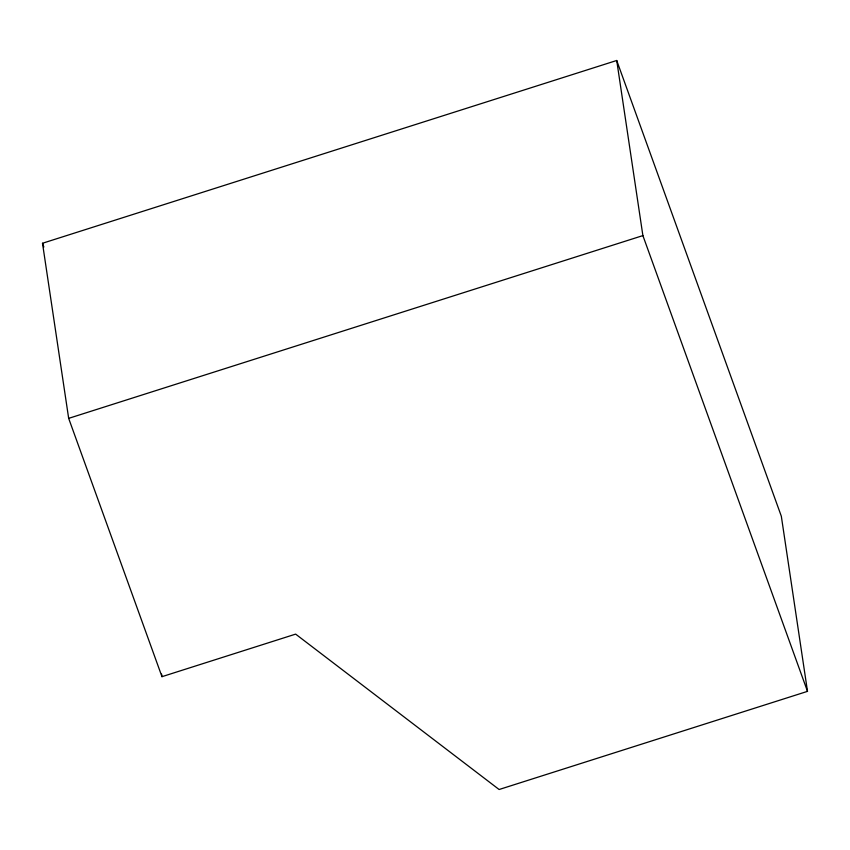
<?xml version="1.0" encoding="UTF-8"?>
<svg xmlns="http://www.w3.org/2000/svg" width="850" height="850" viewBox="0 0 850 850"><rect width="100%" height="100%" fill="white"/><g stroke="black" fill="none" stroke-linecap="round" stroke-linejoin="round"><path stroke-width="1.27" d="M42.5 243.259L616.718 60.488L781.331 516.247L807.5 691.358L499.12 789.512L295.641 634.121L161.968 676.674L68.669 418.359L42.5 243.259L43.849 246.999M68.669 418.359L642.887 235.599L616.718 60.488M642.887 235.599L807.5 691.358M161.574 674.061L161.968 676.674"/></g></svg>
